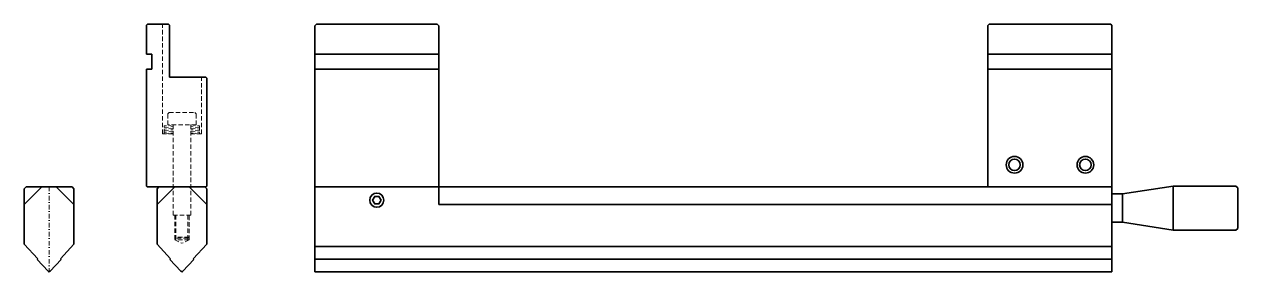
# Model space of a CAD drawing. Header units: millimetres. Extents: x -89 to 596, y 0 to 140.
import ezdxf

# ---------------------------------------------------------------- set-up
doc = ezdxf.new("R2010")
doc.units = ezdxf.units.MM
doc.header["$LTSCALE"] = 5
for name, pattern in [('AUSGEZOGEN', [0]), ('DASHDOT', [1, 0.5, -0.25, 0, -0.25]), ('DASHED', [0.75, 0.5, -0.25])]:
    doc.linetypes.add(name, pattern=pattern)
doc.layers.add('2', color=7, linetype='Continuous')

msp = doc.modelspace()

# ---------------------------------------------------------------- linework, layer by layer
at = {"layer": '2', "color": 7, "linetype": 'AUSGEZOGEN', "lineweight": 35}
for p, q in [((-19.5, 140), (-20, 139.5)), ((-20, 139.5), (-20, 123)), ((-19.5, 140), (-7.5, 140)), ((-7, 139.5), (-7.5, 140)), ((-7, 139.5), (-7, 110)), ((76, 140), (75, 139)), ((75, 139), (75, 48)), ((76, 140), (144, 140)), ((144, 140), (145, 139)), ((145, 139), (145, 48)), ((455.71, 140), (455, 139.29)), ((455, 139.29), (455, 72.5)), ((455.71, 140), (524.29, 140)), ((524.29, 140), (525, 139.29)), ((525, 139.29), (525, 48)), ((-17, 123), (-20, 123)), ((-17, 123), (-17, 114.6)), ((75, 123), (145, 123)), ((455, 123), (525, 123)), ((-20, 114.6), (-20, 48.5)), ((-17, 114.6), (-20, 114.6)), ((-7, 110), (13.5, 110)), ((14, 109.5), (13.5, 110)), ((75, 114.6), (145, 114.6)), ((455, 114.6), (525, 114.6)), ((14, 109.5), (14, 48.5)), ((455, 72.5), (455, 48)), ((525, 73), (525, 18)), ((-88, 48), (-89, 47)), ((-89, 38), (-79, 48)), ((-62, 48), (-88, 48)), ((-61, 38), (-71, 48)), ((-62, 48), (-61, 47)), ((-19.5, 48), (-20, 48.5)), ((13.5, 48), (-19.5, 48)), ((-13, 48), (-14, 47)), ((-14, 38), (-4, 48)), ((14, 38), (4, 48)), ((13, 48), (14, 47)), ((14, 48.5), (13.5, 48)), ((75, 48), (145, 48)), ((75, 48), (75, 0)), ((76, 48), (144, 48)), ((145, 48), (455, 48)), ((145, 48), (145, 38)), ((455, 48), (525, 48)), ((525, 48), (525, 0)), ((559.57, 48.5), (531, 44)), ((559.57, 48.5), (595, 48.5)), ((559.57, 48.5), (559.57, 23.5)), ((596, 47.5), (595, 48.5)), ((-89, 47), (-89, 15.63)), ((-61, 15.63), (-61, 47)), ((-14, 47), (-14, 15.63)), ((14, 15.63), (14, 47)), ((525, 44), (531, 44)), ((525, 44), (525, 28)), ((531, 44), (531, 28)), ((596, 47.5), (596, 24.5)), ((145, 38), (525, 38)), ((525, 28), (531, 28)), ((559.57, 23.5), (531, 28)), ((559.57, 23.5), (595, 23.5)), ((596, 24.5), (595, 23.5)), ((-89, 15.63), (-81.43, 7.38)), ((-68.57, 7.38), (-61, 15.63)), ((-14, 15.63), (-6.43, 7.38)), ((6.43, 7.38), (14, 15.63)), ((75, 14.38), (525, 14.38)), ((-81.43, 7.38), (-81.8, 7.03)), ((-81.8, 7.03), (-75.59, 0.26)), ((-74.41, 0.26), (-68.2, 7.03)), ((-68.2, 7.03), (-68.57, 7.38)), ((-6.43, 7.38), (-6.8, 7.03)), ((-6.8, 7.03), (-0.59, 0.26)), ((0.59, 0.26), (6.8, 7.03)), ((6.8, 7.03), (6.43, 7.38)), ((75, 7.09), (525, 7.09)), ((75, 0), (525, 0))]:
    msp.add_line(p, q, dxfattribs=at)
at = {"layer": '2', "color": 7, "linetype": 'DASHED', "lineweight": 18}
for p, q in [((-11, 78), (-11, 140)), ((11, 78), (11, 110)), ((-8, 89.26), (-7.25, 90.01)), ((-8, 83.01), (-8, 89.26)), ((-7.25, 90.01), (7.25, 90.01)), ((7.25, 90.01), (8, 89.26)), ((8, 89.26), (8, 83.01)), ((-5, 83.01), (-10, 82.5)), ((-10, 78), (-10, 82.5)), ((8, 83.01), (-8, 83.01)), ((-5, 32), (-5, 83.01)), ((5, 32), (5, 83.01)), ((5, 83.01), (10, 82.5)), ((10, 82.5), (10, 78)), ((-5, 78), (-11, 78)), ((-10, 81.6), (-5, 82.11)), ((-5, 81.21), (-10, 80.7)), ((-10, 79.8), (-5, 80.31)), ((-5, 79.41), (-10, 78.9)), ((-10, 78), (-5, 78.51)), ((10, 81.6), (5, 82.11)), ((5, 81.21), (10, 80.7)), ((10, 79.8), (5, 80.31)), ((5, 79.41), (10, 78.9)), ((10, 78), (5, 78.51)), ((11, 78), (5, 78)), ((5, 32), (-5, 32)), ((-4, 32), (-4, 18)), ((-3.38, 32), (-3.38, 17.71)), ((3.37, 32), (3.37, 17.71)), ((4, 18), (4, 32)), ((4, 19.62), (-4, 19.62)), ((-3.38, 19), (-4, 19.62)), ((-4, 18), (0, 16.12)), ((4, 18), (-4, 18)), ((3.37, 19), (-3.38, 19)), ((4, 18), (0, 16.12)), ((4, 19.62), (3.37, 19))]:
    msp.add_line(p, q, dxfattribs=at)
at = {"layer": '2', "color": 7, "linetype": 'DASHDOT', "lineweight": 18}
msp.add_line((-75, 48), (-75, 0), dxfattribs=at)
at = {"layer": '2', "color": 7, "linetype": 'AUSGEZOGEN', "lineweight": 35}
msp.add_lwpolyline([(112.44, 40.5), (111.24, 42.58), (108.84, 42.58), (107.64, 40.5), (108.84, 38.42), (111.24, 38.42)], close=True, dxfattribs=at)
for centre, radius in [((470, 60.5), 4.7), ((470, 60.5), 3.25), ((510, 60.5), 4.7), ((510, 60.5), 3.25), ((110, 40.5), 4)]:
    msp.add_circle(centre, radius, dxfattribs=at)
for centre in [(-75, 0.8), (0, 0.8)]:
    msp.add_arc(centre, 0.8, 222.5, 317.5, dxfattribs=at)

doc.saveas('drawing.dxf')
